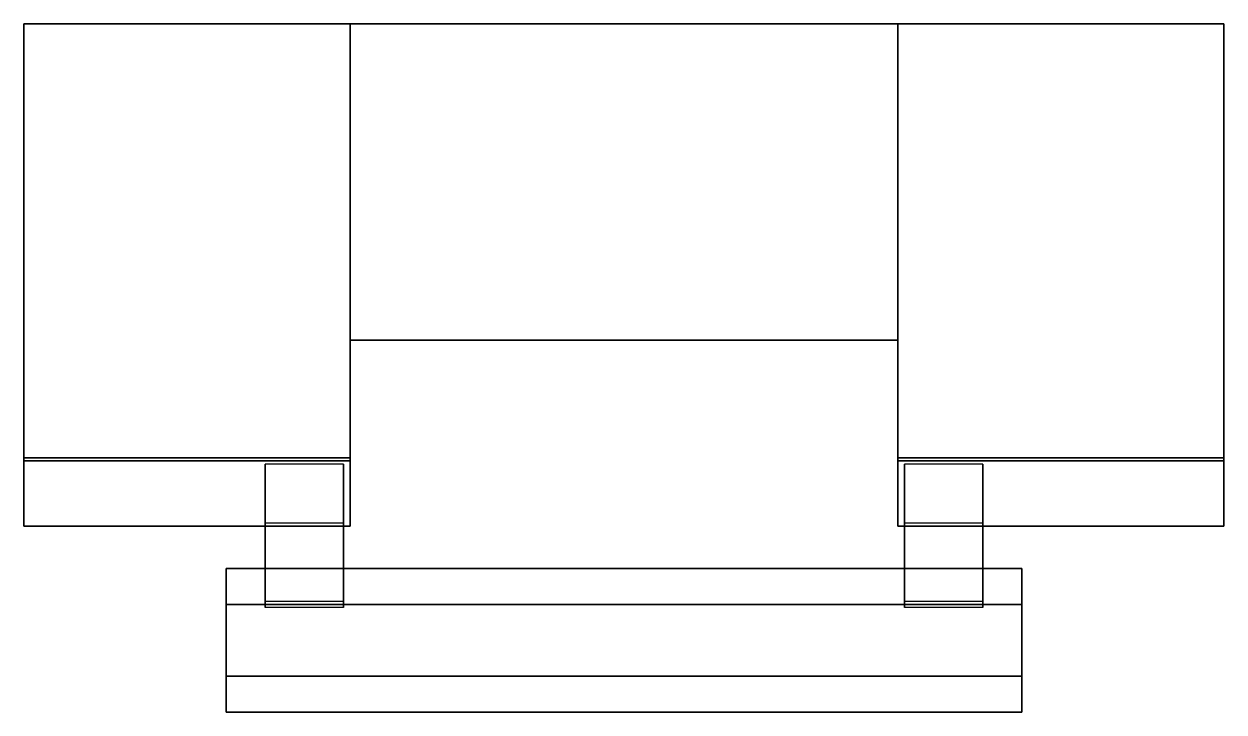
# Model space of a CAD drawing. Extents: x -0.92 to 0.92, y -0.11 to 0.95.
import ezdxf

# ---------------------------------------------------------------- set-up
doc = ezdxf.new("R2010")
doc.units = 0
doc.layers.add('SHOVEL', color=4, linetype='CONTINUOUS')

msp = doc.modelspace()

# ---------------------------------------------------------------- linework, layer by layer
at = {"layer": 'SHOVEL'}
for points in [[(-0.42, 0.28, -0.215), (-0.92, 0.28, -0.215), (-0.92, 0.945, 0.19), (-0.42, 0.945, 0.19)], [(-0.92, 0.945, 0.19), (-0.92, 0.275, -0.005), (-0.42, 0.275, -0.005), (-0.42, 0.945, 0.19)], [(-0.92, 0.28, -0.215), (-0.92, 0.175, -0.15), (-0.92, 0.275, -0.005), (-0.92, 0.945, 0.19)], [(-0.42, 0.945, 0.19), (-0.42, 0.275, -0.005), (-0.42, 0.175, -0.15), (-0.42, 0.28, -0.215)], [(0.42, 0.46, -0.1054), (-0.42, 0.46, -0.1054), (-0.42, 0.945, 0.19), (0.42, 0.945, 0.19)], [(-0.42, 0.945, 0.19), (-0.42, 0.46, 0.0488), (0.42, 0.46, 0.0488), (0.42, 0.945, 0.19)], [(0.92, 0.28, -0.215), (0.42, 0.28, -0.215), (0.42, 0.945, 0.19), (0.92, 0.945, 0.19)], [(0.42, 0.945, 0.19), (0.42, 0.275, -0.005), (0.92, 0.275, -0.005), (0.92, 0.945, 0.19)], [(0.42, 0.28, -0.215), (0.42, 0.175, -0.15), (0.42, 0.275, -0.005), (0.42, 0.945, 0.19)], [(0.92, 0.945, 0.19), (0.92, 0.275, -0.005), (0.92, 0.175, -0.15), (0.92, 0.28, -0.215)], [(0.42, 0.46, 0.0488), (-0.42, 0.46, 0.0488), (-0.42, 0.46, -0.1054), (0.42, 0.46, -0.1054)], [(0.42, 0.46, -0.1054), (-0.42, 0.46, -0.1054), (-0.42, 0.46, -0.1054), (0.42, 0.46, -0.1054)], [(-0.42, 0.175, -0.15), (-0.92, 0.175, -0.15), (-0.92, 0.28, -0.215), (-0.42, 0.28, -0.215)], [(0.92, 0.175, -0.15), (0.42, 0.175, -0.15), (0.42, 0.28, -0.215), (0.92, 0.28, -0.215)], [(-0.42, 0.275, -0.005), (-0.92, 0.275, -0.005), (-0.92, 0.175, -0.15), (-0.42, 0.175, -0.15)], [(-0.55, 0.18, -0.14), (-0.55, 0.05, -0.09), (-0.55, 0.06, 0.09), (-0.55, 0.27, -0.02)], [(-0.55, 0.27, -0.02), (-0.55, 0.06, 0.09), (-0.43, 0.06, 0.09), (-0.43, 0.27, -0.02)], [(-0.43, 0.06, 0.09), (-0.43, 0.05, -0.09), (-0.43, 0.18, -0.14), (-0.43, 0.27, -0.02)], [(0.92, 0.275, -0.005), (0.42, 0.275, -0.005), (0.42, 0.175, -0.15), (0.92, 0.175, -0.15)], [(0.43, 0.27, -0.02), (0.43, 0.06, 0.09), (0.55, 0.06, 0.09), (0.55, 0.27, -0.02)], [(0.43, 0.18, -0.14), (0.43, 0.05, -0.09), (0.43, 0.06, 0.09), (0.43, 0.27, -0.02)], [(0.55, 0.06, 0.09), (0.55, 0.05, -0.09), (0.55, 0.18, -0.14), (0.55, 0.27, -0.02)], [(-0.43, 0.18, -0.14), (-0.43, 0.05, -0.09), (-0.55, 0.05, -0.09), (-0.55, 0.18, -0.14)], [(0.55, 0.18, -0.14), (0.55, 0.05, -0.09), (0.43, 0.05, -0.09), (0.43, 0.18, -0.14)], [(0.61, 0.055, 0.0953), (0.61, 0.11), (-0.61, 0.11), (-0.61, 0.055, 0.0953)], [(0.61, 0.11), (0.61, 0.055, -0.0953), (-0.61, 0.055, -0.0953), (-0.61, 0.11)], [(-0.61, 0.11), (-0.61, -0.11), (-0.61, -0.055, 0.0953), (-0.61, 0.055, 0.0953)], [(-0.61, 0.055, -0.0953), (-0.61, -0.055, -0.0953), (-0.61, -0.11), (-0.61, 0.11)], [(0.61, -0.055, -0.0953), (0.61, 0.055, -0.0953), (0.61, 0.11), (0.61, 0.055, 0.0953)], [(0.61, -0.055, 0.0953), (0.61, 0.055, 0.0953), (-0.61, 0.055, 0.0953), (-0.61, -0.055, 0.0953)], [(0.61, 0.055, -0.0953), (0.61, -0.055, -0.0953), (-0.61, -0.055, -0.0953), (-0.61, 0.055, -0.0953)], [(0.61, -0.11), (0.61, -0.055, -0.0953), (0.61, 0.055, 0.0953), (0.61, -0.055, 0.0953)], [(0.61, -0.11), (0.61, -0.055, 0.0953), (-0.61, -0.055, 0.0953), (-0.61, -0.11)], [(0.61, -0.055, -0.0953), (0.61, -0.11), (-0.61, -0.11), (-0.61, -0.055, -0.0953)]]:
    msp.add_3dface(points, dxfattribs=at)

doc.saveas('drawing.dxf')
